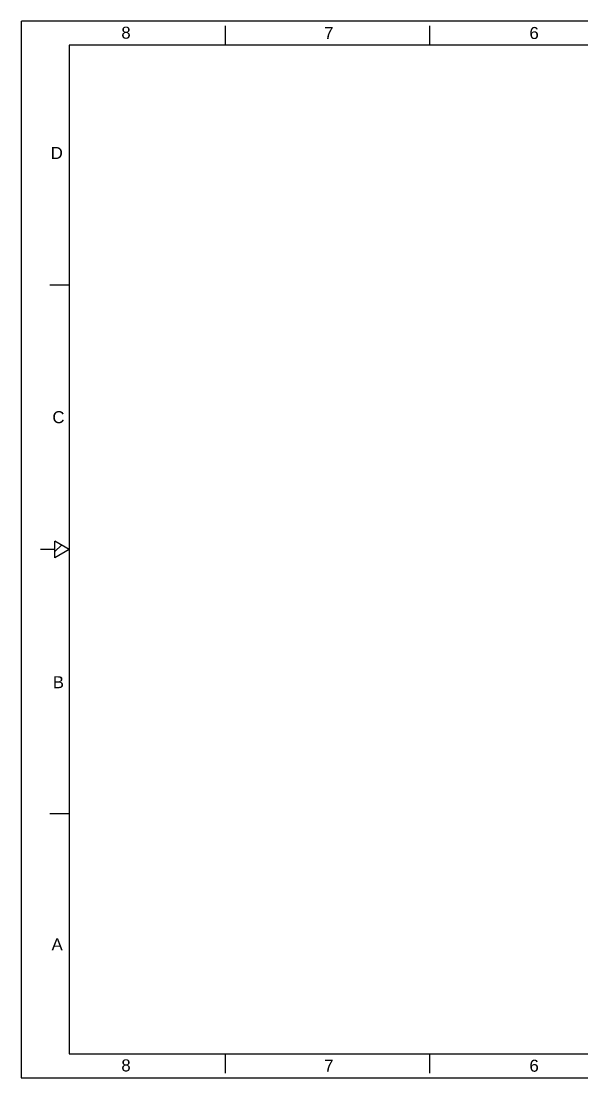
# Model space of a CAD drawing. Header units: millimetres. Extents: x -784753 to 2894, y -738 to 77802.
# Drawn here: x 1672.2 to 1870.7, y 382.8 to 756.9 of the extents above; entities that cross this region are included whole.
import ezdxf
from ezdxf.enums import TextEntityAlignment as Align

# ---------------------------------------------------------------- set-up
doc = ezdxf.new("R2010")
doc.units = ezdxf.units.MM
doc.linetypes.add('HIDDEN2', pattern=[0.1875, 0.125, -0.0625])
doc.layers.add('DEFAULT', color=7, linetype='Continuous')
doc.layers.add('projection', color=7, linetype='Continuous')
doc.styles.add('ARIAL_TTF', font='arial.ttf')

# ---------------------------------------------------------------- blocks, each defined once
blk = doc.blocks.new('*X389')
at = {"layer": 'DEFAULT', "color": 7, "linetype": 'Continuous'}
for p, q in [((0.841, 11.092), (0.7, 10.955)), ((0.961, 10.979), (0.989, 11.006))]:
    blk.add_line(p, q, dxfattribs=at)
blk = doc.blocks.new('SHEET-D')
at = {"layer": 'DEFAULT', "color": 7, "linetype": 'HIDDEN2'}
for p, q in [((2316.04, -43.12), (2316.04, -417.16)), ((2894.11, -43.12), (2316.04, -43.12)), ((2316.04, -417.16), (2894.11, -417.16))]:
    blk.add_line(p, q, dxfattribs=at)
at = {"layer": 'DEFAULT', "color": 7, "linetype": 'Continuous'}
for p, q in [((2388.3, -44.82), (2388.3, -51.62)), ((2460.56, -44.82), (2460.56, -51.62)), ((2877.11, -51.62), (2333.05, -51.62)), ((2333.05, -51.62), (2333.05, -408.66)), ((2333.05, -136.63), (2326.25, -136.63)), ((2333.05, -230.14), (2327.95, -227.19)), ((2327.95, -233.08), (2327.95, -227.19)), ((2327.95, -230.14), (2322.84, -230.14)), ((2333.05, -230.14), (2327.95, -233.08)), ((2333.05, -323.65), (2326.25, -323.65)), ((2333.05, -408.66), (2877.11, -408.66)), ((2388.3, -408.66), (2388.3, -415.46)), ((2460.56, -408.66), (2460.56, -415.46))]:
    blk.add_line(p, q, dxfattribs=at)
at = {"color": 0, "xscale": 17.00193276708238, "yscale": 17.00193276708238, "zscale": 17.00193276708238}
blk.add_blockref('*X389', (2316.04, -417.16), dxfattribs=at).dxf.unprotected_set("ltscale", 0)
at = {"layer": 'DEFAULT', "color": 7, "linetype": 'Continuous', "style": 'ARIAL_TTF'}
for s, p in [('8', (2351.5, -45.08)), ('7', (2423.27, -45.19)), ('6', (2495.93, -45.19)), ('D', (2326.52, -87.66)), ('C', (2327.1, -181.17)), ('B', (2327.25, -274.98)), ('A', (2326.81, -367.76)), ('8', (2351.5, -410.62)), ('7', (2423.27, -410.73)), ('6', (2495.93, -410.73))]:
    blk.add_text(s, height=4.25, dxfattribs=at).set_placement(p, align=Align.TOP_LEFT)

msp = doc.modelspace()

# ---------------------------------------------------------------- block references
at = {"layer": 'projection', "lineweight": 0}
msp.add_blockref('SHEET-D', (-643.809, 800), dxfattribs=at)

doc.saveas('drawing.dxf')
